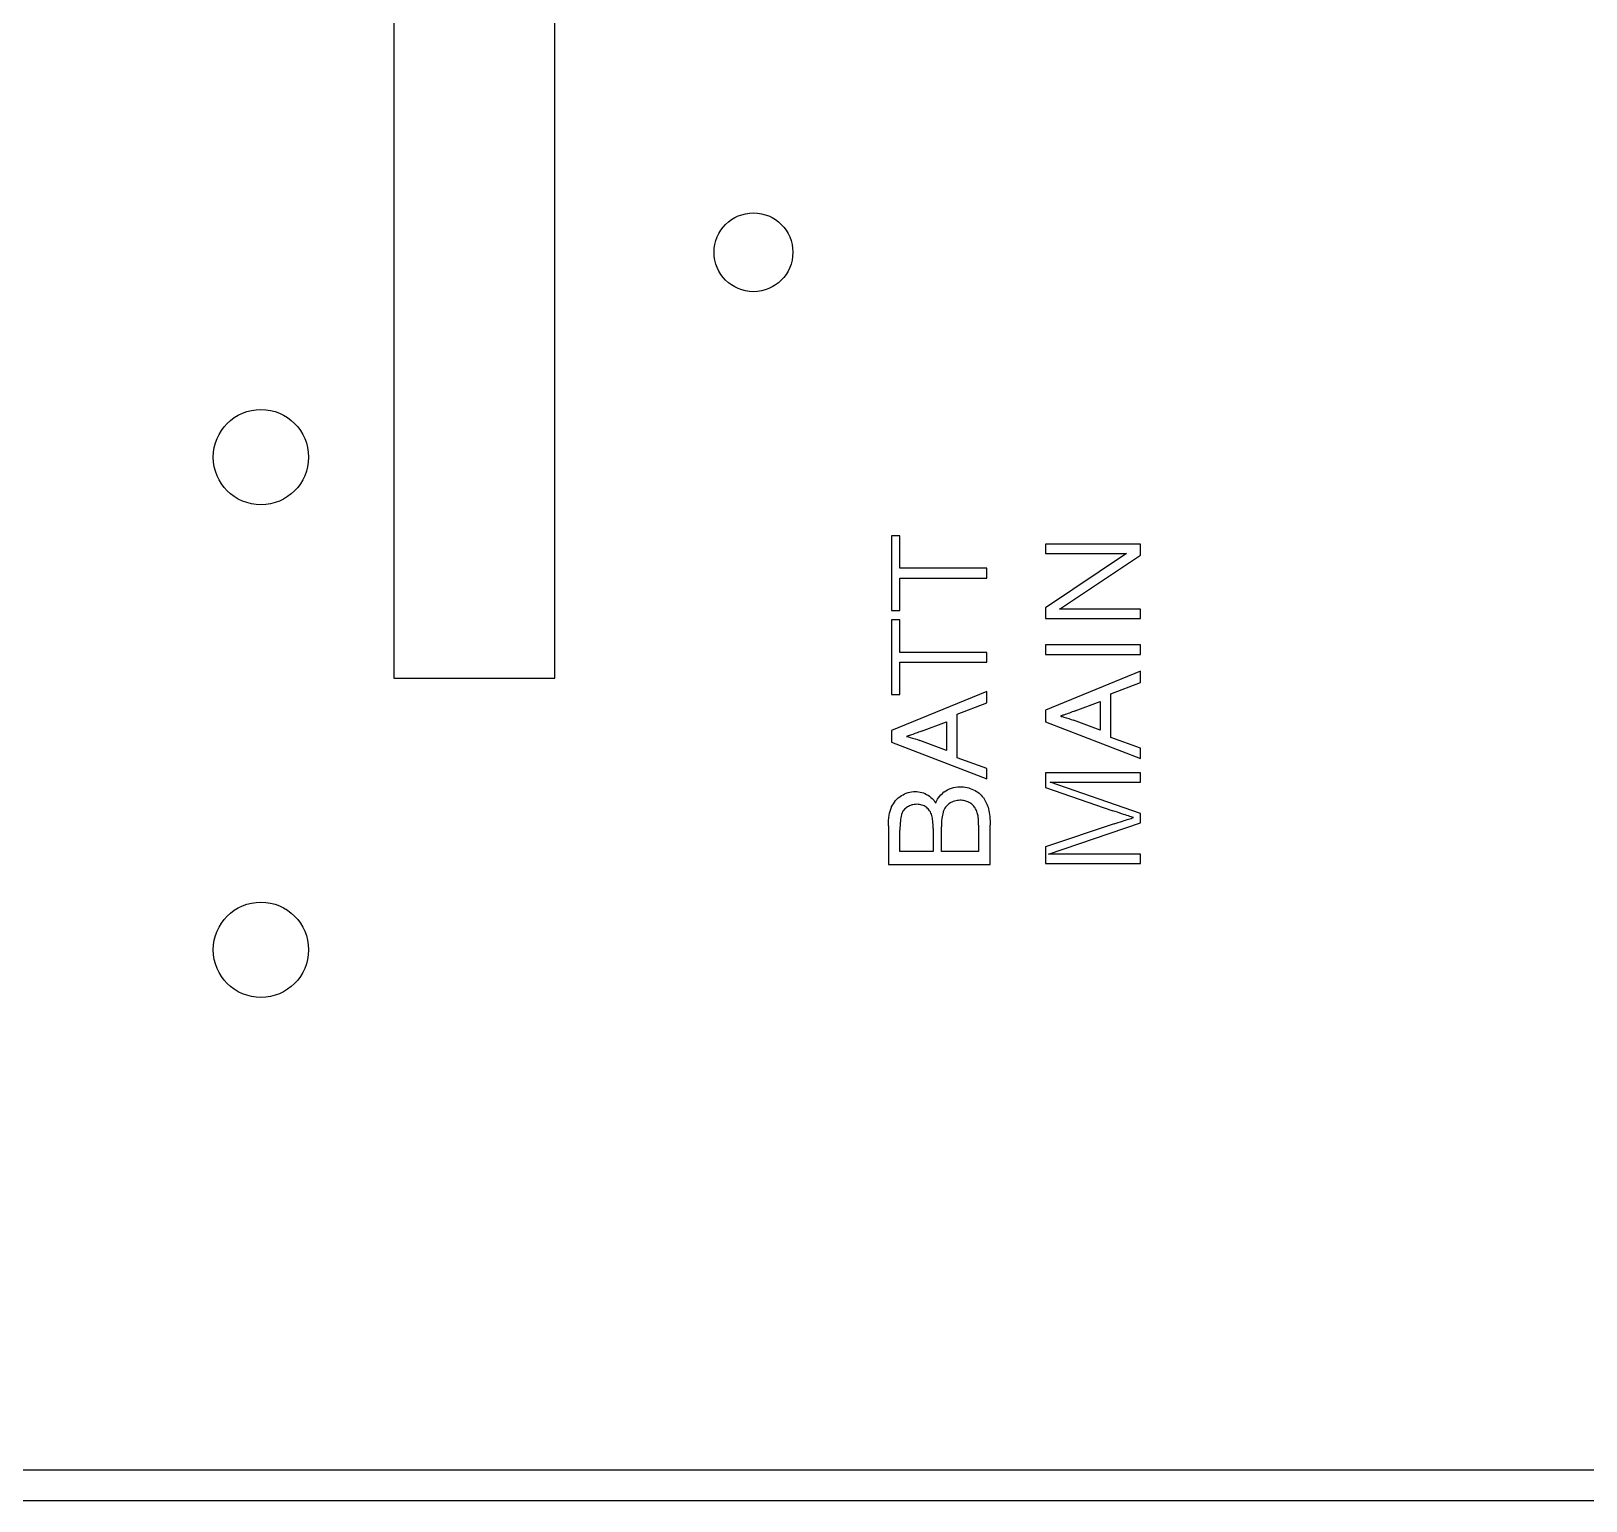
# Model space of a CAD drawing. Extents: x 0 to 305, y -600 to 0.
# Drawn here: x 100.5 to 147.85, y -600 to -555.25 of the extents above; entities that cross this region are included whole.
import ezdxf

# ---------------------------------------------------------------- set-up
doc = ezdxf.new("R2010")
doc.units = 0
doc.header["$MEASUREMENT"] = 0
for name, color, linetype in [('BOARDS', 7, 'CONTINUOUS'), ('CUTOUTS_D_5_0', 5, 'CONTINUOUS'), ('HOLES_DIAM_2_5_D_5_0', 5, 'CONTINUOUS'), ('HOLES_DIAM_3_0_D_5_0', 5, 'CONTINUOUS'), ('INSETS_D_0_5', 3, 'CONTINUOUS'), ('PERIMETER_D_5_0', 5, 'CONTINUOUS')]:
    doc.layers.add(name, color=color, linetype=linetype)

msp = doc.modelspace()

# ---------------------------------------------------------------- linework, layer by layer
at = {"layer": 'BOARDS'}
msp.add_lwpolyline([(0, 0), (305, 0), (305, -600), (0, -600)], close=True, dxfattribs=at)
at = {"layer": 'CUTOUTS_D_5_0'}
msp.add_lwpolyline([(111.55, -574.95), (116.45, -574.95), (116.45, -535.05), (111.55, -535.05)], close=True, dxfattribs=at)
at = {"layer": 'HOLES_DIAM_2_5_D_5_0'}
msp.add_circle((122.5, -561.985), 1.2, dxfattribs=at)
at = {"layer": 'HOLES_DIAM_3_0_D_5_0'}
for centre in [(107.5, -568.221), (107.5, -583.221)]:
    msp.add_circle(centre, 1.45, dxfattribs=at)
at = {"layer": 'INSETS_D_0_5'}
for p, q in [((132.296, -575.948), (133.059, -575.661)), ((133.059, -575.661), (133.059, -576.533)), ((127.614, -576.566), (128.377, -576.279)), ((128.377, -576.279), (128.377, -577.151)), ((133.059, -576.533), (132.246, -576.229)), ((128.377, -577.151), (127.564, -576.847)), ((134.291, -577.832), (131.391, -577.832)), ((131.391, -577.832), (131.391, -578.281)), ((134.291, -579.072), (131.534, -578.115)), ((131.534, -578.115), (134.291, -578.115)), ((134.291, -578.115), (134.291, -577.832)), ((131.391, -578.281), (133.445, -578.987)), ((134.291, -579.359), (134.291, -579.072)), ((126.609, -579.445), (126.609, -580.621)), ((126.963, -580.224), (126.963, -579.575)), ((127.97, -579.526), (127.97, -580.224)), ((128.224, -580.224), (128.224, -579.481)), ((129.355, -579.428), (129.355, -580.224)), ((129.709, -580.621), (129.709, -579.427)), ((133.481, -579.385), (131.391, -580.084)), ((131.485, -580.312), (134.291, -579.359)), ((127.97, -580.224), (126.963, -580.224)), ((129.355, -580.224), (128.224, -580.224)), ((131.391, -580.084), (131.391, -580.595)), ((134.291, -580.312), (131.485, -580.312)), ((134.291, -580.595), (134.291, -580.312)), ((126.609, -580.621), (129.709, -580.621)), ((131.391, -580.595), (134.291, -580.595))]:
    msp.add_line(p, q, dxfattribs=at)
for points in [[(126.963, -570.613), (126.709, -570.613), (126.709, -572.89), (126.963, -572.89), (126.963, -571.902), (129.609, -571.902), (129.609, -571.605), (126.963, -571.605)], [(133.861, -571.153), (131.391, -572.806), (131.391, -573.136), (134.291, -573.136), (134.291, -572.855), (131.819, -572.855), (134.291, -571.203), (134.291, -570.872), (131.391, -570.872), (131.391, -571.153)], [(126.963, -574.462), (129.609, -574.462), (129.609, -574.165), (126.963, -574.165), (126.963, -573.173), (126.709, -573.173), (126.709, -575.45), (126.963, -575.45)], [(134.291, -574.229), (134.291, -573.932), (131.391, -573.932), (131.391, -574.229)], [(131.391, -575.925), (131.391, -576.285), (134.291, -577.398), (134.291, -577.085), (133.382, -576.755), (133.382, -575.431), (134.291, -575.081), (134.291, -574.738)], [(129.609, -578.016), (129.609, -577.703), (128.7, -577.373), (128.7, -576.049), (129.609, -575.699), (129.609, -575.356), (126.709, -576.543), (126.709, -576.903)]]:
    msp.add_lwpolyline(points, close=True, dxfattribs=at)
for points, knots in [([(132.296, -575.948), (132.296, -575.948), (132.296, -575.948), (132.296, -575.948), (132.181, -575.991), (132.066, -576.034), (131.949, -576.074), (131.916, -576.085), (131.882, -576.096), (131.848, -576.107)], [-0.00000472, -0.00000472, -0.00000472, -0.00000472, 0, 0, 0, 0.03667157, 0.03667157, 0.03667157, 0.04723178, 0.04723178, 0.04723178, 0.04723178]), ([(131.848, -576.107), (131.885, -576.116), (131.921, -576.125), (131.957, -576.135), (132.055, -576.163), (132.151, -576.196), (132.246, -576.229), (132.246, -576.229), (132.246, -576.229), (132.246, -576.229)], [0.01848408, 0.01848408, 0.01848408, 0.01848408, 0.02956962, 0.02956962, 0.02956962, 0.05958095, 0.05958095, 0.05958095, 0.05964341, 0.05964341, 0.05964341, 0.05964341]), ([(127.614, -576.566), (127.614, -576.566), (127.614, -576.566), (127.614, -576.566), (127.499, -576.609), (127.384, -576.652), (127.267, -576.692), (127.234, -576.703), (127.2, -576.714), (127.166, -576.725)], [-0.00000472, -0.00000472, -0.00000472, -0.00000472, 0, 0, 0, 0.03667156, 0.03667156, 0.03667156, 0.04723184, 0.04723184, 0.04723184, 0.04723184]), ([(127.166, -576.725), (127.203, -576.734), (127.239, -576.743), (127.275, -576.753), (127.373, -576.781), (127.469, -576.814), (127.563, -576.847), (127.564, -576.847), (127.564, -576.847), (127.564, -576.847)], [0.01848404, 0.01848404, 0.01848404, 0.01848404, 0.02956961, 0.02956961, 0.02956961, 0.05958096, 0.05958096, 0.05958096, 0.05964343, 0.05964343, 0.05964343, 0.05964343]), ([(126.704, -578.875), (126.704, -578.874), (126.705, -578.872), (126.706, -578.871), (126.74, -578.806), (126.776, -578.737), (126.828, -578.677), (126.879, -578.617), (126.942, -578.572), (127.001, -578.529), (127.002, -578.528), (127.003, -578.527), (127.004, -578.527)], [-0.00040273, -0.00040273, -0.00040273, -0.00040273, 0, 0, 0, 0.02183262, 0.02183262, 0.02183262, 0.04346292, 0.04346292, 0.04346292, 0.04379026, 0.04379026, 0.04379026, 0.04379026]), ([(127.004, -578.527), (127.005, -578.526), (127.005, -578.526), (127.006, -578.525), (127.07, -578.491), (127.136, -578.454), (127.21, -578.433), (127.282, -578.412), (127.354, -578.407), (127.423, -578.402), (127.424, -578.401), (127.425, -578.401), (127.426, -578.401)], [-0.00032792, -0.00032792, -0.00032792, -0.00032792, 0, 0, 0, 0.02128009, 0.02128009, 0.02128009, 0.04172644, 0.04172644, 0.04172644, 0.04209181, 0.04209181, 0.04209181, 0.04209181]), ([(127.426, -578.401), (127.427, -578.401), (127.429, -578.401), (127.43, -578.402), (127.493, -578.406), (127.56, -578.41), (127.627, -578.429), (127.695, -578.449), (127.755, -578.481), (127.812, -578.512), (127.813, -578.512), (127.814, -578.513), (127.815, -578.513)], [-0.00036538, -0.00036538, -0.00036538, -0.00036538, 0, 0, 0, 0.01885467, 0.01885467, 0.01885467, 0.03806904, 0.03806904, 0.03806904, 0.03844377, 0.03844377, 0.03844377, 0.03844377]), ([(127.815, -578.513), (127.816, -578.514), (127.817, -578.515), (127.818, -578.516), (127.873, -578.556), (127.93, -578.599), (127.979, -578.653), (128.007, -578.685), (128.031, -578.719), (128.053, -578.754)], [-0.00037491, -0.00037491, -0.00037491, -0.00037491, 0, 0, 0, 0.02017637, 0.02017637, 0.02017637, 0.0317931, 0.0317931, 0.0317931, 0.0317931]), ([(128.053, -578.754), (128.073, -578.702), (128.097, -578.65), (128.129, -578.602), (128.178, -578.53), (128.241, -578.472), (128.301, -578.416), (128.302, -578.415), (128.303, -578.414), (128.304, -578.413)], [0.01039649, 0.01039649, 0.01039649, 0.01039649, 0.02638028, 0.02638028, 0.02638028, 0.05058247, 0.05058247, 0.05058247, 0.05104933, 0.05104933, 0.05104933, 0.05104933]), ([(128.304, -578.413), (128.306, -578.412), (128.307, -578.411), (128.308, -578.41), (128.376, -578.367), (128.447, -578.322), (128.529, -578.295), (128.614, -578.267), (128.702, -578.262), (128.786, -578.256), (128.787, -578.256), (128.788, -578.256), (128.789, -578.256)], [-0.00046626, -0.00046626, -0.00046626, -0.00046626, 0, 0, 0, 0.0236726, 0.0236726, 0.0236726, 0.04839896, 0.04839896, 0.04839896, 0.04868844, 0.04868844, 0.04868844, 0.04868844]), ([(128.789, -578.256), (128.79, -578.256), (128.791, -578.256), (128.792, -578.256), (128.86, -578.26), (128.932, -578.263), (129.004, -578.28), (129.074, -578.296), (129.138, -578.323), (129.2, -578.349), (129.201, -578.349), (129.202, -578.35), (129.203, -578.35)], [-0.00029209, -0.00029209, -0.00029209, -0.00029209, 0, 0, 0, 0.02045735, 0.02045735, 0.02045735, 0.04045694, 0.04045694, 0.04045694, 0.04069881, 0.04069881, 0.04069881, 0.04069881]), ([(129.203, -578.35), (129.203, -578.35), (129.204, -578.351), (129.205, -578.351), (129.261, -578.381), (129.319, -578.413), (129.373, -578.456), (129.421, -578.495), (129.46, -578.539), (129.498, -578.582), (129.499, -578.583), (129.5, -578.584), (129.5, -578.585)], [-0.00024162, -0.00024162, -0.00024162, -0.00024162, 0, 0, 0, 0.01887451, 0.01887451, 0.01887451, 0.03580493, 0.03580493, 0.03580493, 0.03617593, 0.03617593, 0.03617593, 0.03617593]), ([(129.5, -578.585), (129.501, -578.586), (129.502, -578.587), (129.502, -578.588), (129.534, -578.636), (129.566, -578.686), (129.592, -578.742), (129.621, -578.804), (129.639, -578.868), (129.657, -578.93), (129.657, -578.93), (129.657, -578.931), (129.657, -578.932)], [-0.0003719, -0.0003719, -0.0003719, -0.0003719, 0, 0, 0, 0.01709254, 0.01709254, 0.01709254, 0.03621588, 0.03621588, 0.03621588, 0.03642034, 0.03642034, 0.03642034, 0.03642034]), ([(126.609, -579.445), (126.609, -579.445), (126.609, -579.445), (126.609, -579.445), (126.611, -579.341), (126.613, -579.234), (126.633, -579.127), (126.649, -579.041), (126.676, -578.959), (126.703, -578.879), (126.703, -578.877), (126.703, -578.876), (126.704, -578.875)], [-0.00004534, -0.00004534, -0.00004534, -0.00004534, 0, 0, 0, 0.03106069, 0.03106069, 0.03106069, 0.05617993, 0.05617993, 0.05617993, 0.0565863, 0.0565863, 0.0565863, 0.0565863]), ([(127.007, -579.104), (127.007, -579.106), (127.006, -579.107), (127.006, -579.109), (126.994, -579.169), (126.981, -579.23), (126.974, -579.293), (126.962, -579.388), (126.963, -579.483), (126.963, -579.575)], [-0.00045907, -0.00045907, -0.00045907, -0.00045907, 0, 0, 0, 0.01833137, 0.01833137, 0.01833137, 0.04592635, 0.04592635, 0.04592635, 0.04592635]), ([(127.184, -578.872), (127.182, -578.872), (127.181, -578.873), (127.18, -578.874), (127.145, -578.901), (127.106, -578.93), (127.075, -578.97), (127.043, -579.012), (127.025, -579.058), (127.009, -579.1), (127.008, -579.101), (127.007, -579.103), (127.007, -579.104)], [-0.00041944, -0.00041944, -0.00041944, -0.00041944, 0, 0, 0, 0.01292923, 0.01292923, 0.01292923, 0.02613088, 0.02613088, 0.02613088, 0.02658177, 0.02658177, 0.02658177, 0.02658177]), ([(127.473, -578.792), (127.472, -578.792), (127.472, -578.792), (127.471, -578.792), (127.423, -578.795), (127.372, -578.797), (127.319, -578.812), (127.27, -578.826), (127.227, -578.849), (127.187, -578.87), (127.186, -578.87), (127.185, -578.871), (127.184, -578.872)], [-0.00025969, -0.00025969, -0.00025969, -0.00025969, 0, 0, 0, 0.01415703, 0.01415703, 0.01415703, 0.02753555, 0.02753555, 0.02753555, 0.02795815, 0.02795815, 0.02795815, 0.02795815]), ([(127.765, -578.879), (127.764, -578.878), (127.762, -578.877), (127.761, -578.876), (127.722, -578.853), (127.681, -578.829), (127.633, -578.814), (127.579, -578.797), (127.525, -578.795), (127.476, -578.792), (127.475, -578.792), (127.474, -578.792), (127.473, -578.792)], [-0.00052573, -0.00052573, -0.00052573, -0.00052573, 0, 0, 0, 0.01309888, 0.01309888, 0.01309888, 0.0276529, 0.0276529, 0.0276529, 0.02791158, 0.02791158, 0.02791158, 0.02791158]), ([(127.933, -579.134), (127.933, -579.133), (127.932, -579.132), (127.932, -579.13), (127.915, -579.084), (127.898, -579.033), (127.866, -578.986), (127.838, -578.944), (127.802, -578.912), (127.769, -578.882), (127.768, -578.881), (127.766, -578.88), (127.765, -578.879)], [-0.00035195, -0.00035195, -0.00035195, -0.00035195, 0, 0, 0, 0.01456291, 0.01456291, 0.01456291, 0.0276469, 0.0276469, 0.0276469, 0.02817228, 0.02817228, 0.02817228, 0.02817228]), ([(128.276, -579.027), (128.276, -579.028), (128.275, -579.029), (128.275, -579.03), (128.26, -579.092), (128.245, -579.155), (128.237, -579.221), (128.225, -579.309), (128.224, -579.396), (128.224, -579.48), (128.224, -579.48), (128.224, -579.48), (128.224, -579.481)], [-0.000386, -0.000386, -0.000386, -0.000386, 0, 0, 0, 0.01897288, 0.01897288, 0.01897288, 0.04430233, 0.04430233, 0.04430233, 0.04431962, 0.04431962, 0.04431962, 0.04431962]), ([(128.469, -578.762), (128.468, -578.763), (128.467, -578.764), (128.466, -578.765), (128.427, -578.797), (128.386, -578.831), (128.352, -578.876), (128.317, -578.923), (128.297, -578.975), (128.277, -579.023), (128.277, -579.024), (128.276, -579.025), (128.276, -579.027)], [-0.00042901, -0.00042901, -0.00042901, -0.00042901, 0, 0, 0, 0.01470661, 0.01470661, 0.01470661, 0.02992142, 0.02992142, 0.02992142, 0.030302, 0.030302, 0.030302, 0.030302]), ([(128.789, -578.667), (128.788, -578.667), (128.787, -578.667), (128.786, -578.668), (128.733, -578.671), (128.675, -578.674), (128.618, -578.691), (128.564, -578.708), (128.517, -578.735), (128.473, -578.76), (128.472, -578.761), (128.47, -578.761), (128.469, -578.762)], [-0.00025791, -0.00025791, -0.00025791, -0.00025791, 0, 0, 0, 0.01582696, 0.01582696, 0.01582696, 0.03076947, 0.03076947, 0.03076947, 0.03119943, 0.03119943, 0.03119943, 0.03119943]), ([(129.065, -578.732), (129.064, -578.732), (129.063, -578.732), (129.062, -578.731), (129.024, -578.714), (128.982, -578.695), (128.936, -578.684), (128.886, -578.671), (128.837, -578.67), (128.792, -578.667), (128.791, -578.667), (128.79, -578.667), (128.789, -578.667)], [-0.00030795, -0.00030795, -0.00030795, -0.00030795, 0, 0, 0, 0.01260432, 0.01260432, 0.01260432, 0.02616626, 0.02616626, 0.02616626, 0.02642547, 0.02642547, 0.02642547, 0.02642547]), ([(129.251, -578.901), (129.25, -578.9), (129.25, -578.899), (129.249, -578.898), (129.227, -578.869), (129.204, -578.836), (129.172, -578.808), (129.139, -578.777), (129.102, -578.755), (129.068, -578.734), (129.067, -578.733), (129.066, -578.733), (129.065, -578.732)], [-0.00036804, -0.00036804, -0.00036804, -0.00036804, 0, 0, 0, 0.0109489, 0.0109489, 0.0109489, 0.02272187, 0.02272187, 0.02272187, 0.02302929, 0.02302929, 0.02302929, 0.02302929]), ([(129.34, -579.149), (129.34, -579.149), (129.34, -579.148), (129.34, -579.147), (129.331, -579.105), (129.321, -579.059), (129.305, -579.014), (129.29, -578.974), (129.271, -578.939), (129.253, -578.905), (129.252, -578.904), (129.252, -578.903), (129.251, -578.901)], [-0.00022042, -0.00022042, -0.00022042, -0.00022042, 0, 0, 0, 0.01300421, 0.01300421, 0.01300421, 0.02444615, 0.02444615, 0.02444615, 0.02481603, 0.02481603, 0.02481603, 0.02481603]), ([(129.657, -578.932), (129.658, -578.932), (129.658, -578.933), (129.658, -578.934), (129.672, -579.007), (129.687, -579.081), (129.696, -579.158), (129.706, -579.248), (129.708, -579.338), (129.709, -579.427), (129.709, -579.427), (129.709, -579.427), (129.709, -579.427)], [-0.00020535, -0.00020535, -0.00020535, -0.00020535, 0, 0, 0, 0.02229248, 0.02229248, 0.02229248, 0.04874614, 0.04874614, 0.04874614, 0.04878213, 0.04878213, 0.04878213, 0.04878213]), ([(134.075, -579.195), (134.025, -579.179), (133.975, -579.163), (133.925, -579.147), (133.857, -579.125), (133.79, -579.103), (133.723, -579.081), (133.63, -579.051), (133.537, -579.019), (133.445, -578.987)], [-0.01575769, -0.01575769, -0.01575769, -0.01575769, 0, 0, 0, 0.02124259, 0.02124259, 0.02124259, 0.05067074, 0.05067074, 0.05067074, 0.05067074]), ([(127.97, -579.526), (127.97, -579.45), (127.97, -579.372), (127.96, -579.293), (127.954, -579.24), (127.944, -579.188), (127.934, -579.137), (127.934, -579.136), (127.933, -579.135), (127.933, -579.134)], [0.00000153, 0.00000153, 0.00000153, 0.00000153, 0.02268039, 0.02268039, 0.02268039, 0.03809719, 0.03809719, 0.03809719, 0.03845464, 0.03845464, 0.03845464, 0.03845464]), ([(129.355, -579.428), (129.355, -579.373), (129.355, -579.317), (129.351, -579.26), (129.349, -579.223), (129.344, -579.187), (129.34, -579.152), (129.34, -579.151), (129.34, -579.15), (129.34, -579.149)], [0, 0, 0, 0, 0.01637499, 0.01637499, 0.01637499, 0.02707029, 0.02707029, 0.02707029, 0.02729187, 0.02729187, 0.02729187, 0.02729187]), ([(133.481, -579.385), (133.567, -579.356), (133.654, -579.328), (133.74, -579.3), (133.801, -579.281), (133.863, -579.261), (133.924, -579.242), (133.974, -579.226), (134.024, -579.211), (134.075, -579.195)], [0, 0, 0, 0, 0.02729282, 0.02729282, 0.02729282, 0.04666043, 0.04666043, 0.04666043, 0.0624182, 0.0624182, 0.0624182, 0.0624182])]:
    msp.add_open_spline(points, degree=3, knots=knots, dxfattribs=at)
at = {"layer": 'PERIMETER_D_5_0'}
msp.add_lwpolyline([(204.05, -510.95), (10.95, -510.95), (10.95, -534.95), (0.95, -534.95), (0.95, -575.05), (10.95, -575.05), (10.95, -599.05), (204.05, -599.05), (204.05, -575.05), (214.05, -575.05), (214.05, -534.95), (204.05, -534.95)], close=True, dxfattribs=at)

doc.saveas('drawing.dxf')
